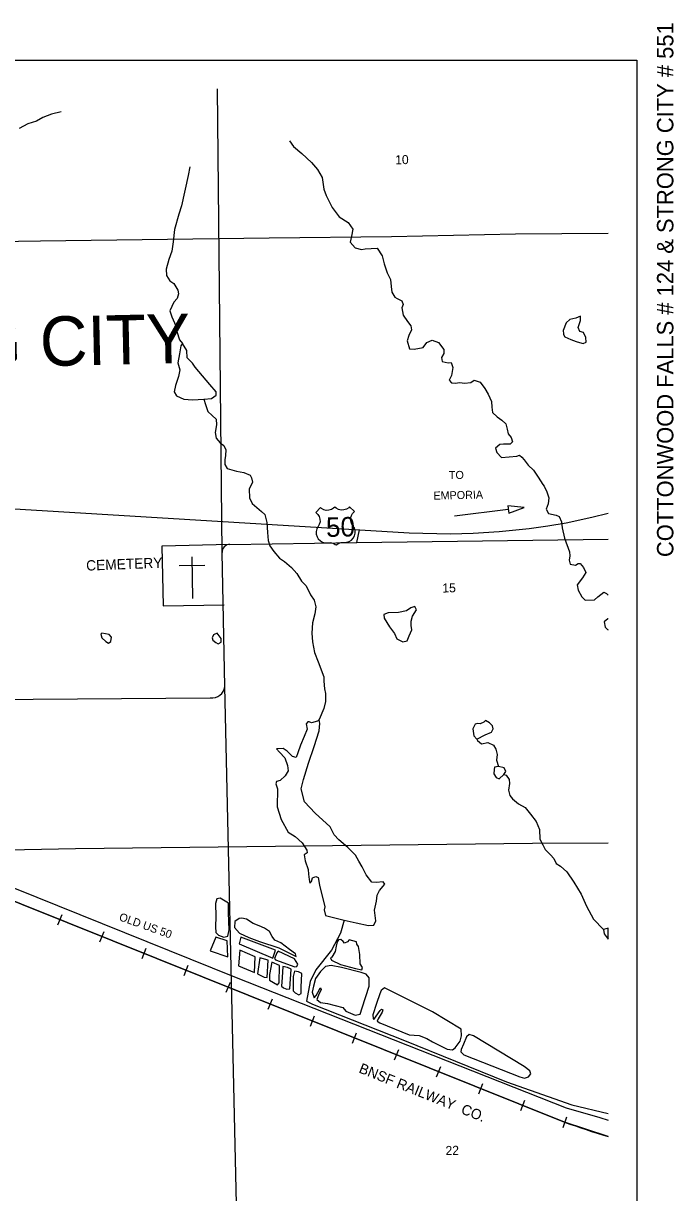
# Model space of a CAD drawing. Extents: x 77.09 to 81.5, y -9.48 to -5.47.
# Drawn here: x 79.956 to 81.032, y -7.408 to -5.475 of the extents above; entities that cross this region are included whole.
import ezdxf

# ---------------------------------------------------------------- set-up
doc = ezdxf.new("R2010")
doc.units = 0
for name, color, linetype in [('PL City Cemetery', 7, 'Continuous'), ('PL City City Name', 7, 'Continuous'), ('PL City Destination', 7, 'Continuous'), ('PL City Lakes', 7, 'Continuous'), ('PL City Local Rd Street Names', 7, 'Continuous'), ('PL City Local Roads', 7, 'Continuous'), ('PL City Map Border', 7, 'Continuous'), ('PL City Railroads', 7, 'Continuous'), ('PL City Section Lines', 7, 'Continuous'), ('PL City Tributaries', 7, 'Continuous'), ('PL City US Highway', 7, 'Continuous'), ('PL City US Shields', 7, 'Continuous')]:
    doc.layers.add(name, color=color, linetype=linetype)

msp = doc.modelspace()

# ---------------------------------------------------------------- linework, layer by layer
at = {"layer": 'PL City Cemetery'}
for p, q in [((80.2349, -6.3564), (80.2362, -6.4257)), ((80.214, -6.3711), (80.2563, -6.3702))]:
    msp.add_line(p, q, dxfattribs=at)
msp.add_lwpolyline([(80.2979, -6.3361), (80.1853, -6.3391), (80.1874, -6.4377), (80.2886, -6.4357)], dxfattribs=at)
at = {"layer": 'PL City Destination'}
msp.add_line((80.7582, -6.2783), (80.6693, -6.2895), dxfattribs=at)
for points in [[(80.7847, -6.275), (80.7575, -6.2721)], [(80.7575, -6.2721), (80.7592, -6.2843)], [(80.7592, -6.2843), (80.7847, -6.275)]]:
    msp.add_lwpolyline(points, dxfattribs=at)
at = {"layer": 'PL City Lakes'}
for points in [[(80.8496, -5.9877), (80.8496, -5.9891), (80.8519, -5.9932), (80.8617, -5.9972), (80.8704, -6.0005), (80.8764, -6.0025), (80.8824, -6.0038), (80.8873, -6.0016), (80.8866, -5.994), (80.8827, -5.9858), (80.8767, -5.9839), (80.8739, -5.9777), (80.878, -5.9659), (80.8779, -5.959), (80.8698, -5.9619), (80.8601, -5.9641), (80.8542, -5.9697), (80.849, -5.9822)], [(80.2197, -6.0041), (80.2165, -6.0076), (80.2145, -6.0208), (80.212, -6.036), (80.2149, -6.0476), (80.2129, -6.0587), (80.2077, -6.0733), (80.2057, -6.0837), (80.2096, -6.0905), (80.2217, -6.0958), (80.2358, -6.097), (80.2548, -6.096), (80.2673, -6.0951), (80.2753, -6.0894), (80.2752, -6.0839), (80.2647, -6.0717), (80.2404, -6.0431), (80.2359, -6.0363), (80.2271, -6.0274), (80.2264, -6.0157)], [(80.5699, -6.4834), (80.5738, -6.4923), (80.5837, -6.497), (80.5913, -6.4955), (80.5944, -6.4872), (80.5986, -6.4774), (80.5979, -6.4699), (80.5978, -6.463), (80.5998, -6.4547), (80.6067, -6.4442), (80.6039, -6.4387), (80.5969, -6.4409), (80.5899, -6.4458), (80.5769, -6.4488), (80.5596, -6.4491), (80.5526, -6.452), (80.5532, -6.4582), (80.5621, -6.4725)], [(80.0862, -6.4829), (80.0846, -6.4843), (80.0863, -6.4905), (80.0924, -6.4966), (80.0968, -6.4993), (80.1011, -6.4965), (80.102, -6.4896), (80.0982, -6.4848)], [(80.2767, -6.4826), (80.2708, -6.4855), (80.2687, -6.4903), (80.2699, -6.4945), (80.2748, -6.4985), (80.2787, -6.5005), (80.2835, -6.4977), (80.2834, -6.4915)], [(80.4869, -6.9573), (80.5065, -6.9618), (80.5272, -6.9663), (80.5359, -6.9655), (80.539, -6.9585), (80.5371, -6.9406), (80.5401, -6.9261), (80.5416, -6.9157), (80.5453, -6.908), (80.5543, -6.8976), (80.5515, -6.8941), (80.5396, -6.895), (80.5326, -6.8945), (80.5231, -6.8822), (80.5164, -6.8692), (80.5114, -6.8596), (80.5058, -6.85), (80.4931, -6.8371), (80.4782, -6.8243), (80.4705, -6.8161), (80.4638, -6.8031), (80.439, -6.7801), (80.4213, -6.7617), (80.4155, -6.7404), (80.4196, -6.7245), (80.4279, -6.6975), (80.4372, -6.6704), (80.4455, -6.6441), (80.4464, -6.6323), (80.4457, -6.6254), (80.4425, -6.6283), (80.4328, -6.6312), (80.4289, -6.6292), (80.4268, -6.6292), (80.4241, -6.6327), (80.4259, -6.6416), (80.4206, -6.6534), (80.4144, -6.668), (80.4102, -6.6805), (80.4076, -6.6881), (80.4016, -6.6869), (80.3928, -6.678), (80.3857, -6.6733), (80.3748, -6.6742), (80.3798, -6.6796), (80.3886, -6.6891), (80.3932, -6.7015), (80.3944, -6.7104), (80.3891, -6.7188), (80.3811, -6.7265), (80.3751, -6.728), (80.3741, -6.7321), (80.3764, -6.7404), (80.3758, -6.7701), (80.3827, -6.7906), (80.3944, -6.8118), (80.4059, -6.8192), (80.4175, -6.8294), (80.4253, -6.8417), (80.4254, -6.8458), (80.4205, -6.8494), (80.4223, -6.859), (80.4274, -6.8734), (80.4281, -6.881), (80.4288, -6.8899), (80.43, -6.8961), (80.4326, -6.8933), (80.4347, -6.8871), (80.4401, -6.8849), (80.4439, -6.8869), (80.4458, -6.8993), (80.455, -6.935), (80.454, -6.9399), (80.4558, -6.9495)], [(80.7063, -6.6578), (80.7203, -6.6507), (80.7305, -6.6464), (80.7331, -6.6408), (80.7325, -6.636), (80.7275, -6.6312), (80.7204, -6.6272), (80.7178, -6.63), (80.7118, -6.6329), (80.7075, -6.6323), (80.7037, -6.633), (80.6995, -6.6407), (80.7013, -6.6524)], [(80.7423, -6.7034), (80.7358, -6.7042), (80.7348, -6.7084), (80.7343, -6.7153), (80.7382, -6.7214), (80.7431, -6.7234), (80.7512, -6.7164), (80.7544, -6.7115), (80.7515, -6.7054)], [(80.2816, -6.9206), (80.2762, -6.922), (80.2741, -6.9297), (80.2745, -6.951), (80.2742, -6.9683), (80.2744, -6.9779), (80.2788, -6.982), (80.2881, -6.9853), (80.2946, -6.9838), (80.2966, -6.9734), (80.2956, -6.9452), (80.2954, -6.9348), (80.2953, -6.9293)], [(80.379, -7.0032), (80.4075, -7.0172), (80.4063, -7.0131), (80.3964, -7.0056), (80.3822, -6.9948), (80.3723, -6.9902), (80.3679, -6.984), (80.3634, -6.9758), (80.3552, -6.9704), (80.3464, -6.9664), (80.3366, -6.9625), (80.3251, -6.9557), (80.3174, -6.9538), (80.3131, -6.9546), (80.3061, -6.9595), (80.3057, -6.9692), (80.3135, -6.9787), (80.3293, -6.986), (80.3468, -6.9926)], [(80.2745, -6.9855), (80.2651, -7.0077), (80.2946, -7.0176), (80.2931, -6.9914)], [(80.3158, -6.9856), (80.3132, -6.9966), (80.369, -7.0199), (80.3731, -7.0067)], [(80.4667, -7.0183), (80.4645, -7.0197), (80.4657, -7.0231), (80.481, -7.0305), (80.5055, -7.037), (80.5159, -7.0396), (80.5174, -7.0354), (80.5136, -7.0293), (80.5128, -7.0141), (80.5104, -7.001), (80.5076, -6.9969), (80.5075, -6.9928), (80.495, -6.9896), (80.4923, -6.9931), (80.4875, -6.9952), (80.4853, -6.9925), (80.4814, -6.9891), (80.4776, -6.9898), (80.4755, -6.9933), (80.4734, -7.0003), (80.472, -7.0093)], [(80.3145, -7.007), (80.3122, -7.0325), (80.3384, -7.0438), (80.3396, -7.0176)], [(80.3775, -7.0087), (80.3754, -7.0115), (80.3717, -7.0205), (80.3734, -7.0226), (80.405, -7.0345), (80.4088, -7.0337), (80.4104, -7.0302), (80.4048, -7.0214)], [(80.3614, -7.0234), (80.3473, -7.0195), (80.3433, -7.0458), (80.3543, -7.0512), (80.3597, -7.0518)], [(80.3675, -7.0268), (80.3634, -7.0469), (80.3631, -7.0565), (80.3767, -7.0639), (80.3794, -7.0611), (80.38, -7.0321)], [(80.3855, -7.0341), (80.3842, -7.0521), (80.3833, -7.0666), (80.3866, -7.0693), (80.3921, -7.0712), (80.3969, -7.0705), (80.3991, -7.038), (80.3931, -7.0354)], [(80.4396, -7.0539), (80.436, -7.0664), (80.434, -7.0761), (80.4374, -7.0857), (80.4406, -7.0815), (80.4458, -7.0718), (80.4474, -7.069), (80.4491, -7.0717), (80.4444, -7.0814), (80.4418, -7.0884), (80.4478, -7.0931), (80.4592, -7.095), (80.4718, -7.0982), (80.4849, -7.1015), (80.4898, -7.1076), (80.5051, -7.1143), (80.5133, -7.1127), (80.5164, -7.1023), (80.5283, -7.0663), (80.528, -7.0525), (80.5231, -7.0464), (80.5149, -7.0437), (80.4827, -7.0353), (80.4653, -7.0321), (80.4561, -7.0336), (80.4475, -7.0421)], [(80.4046, -7.0414), (80.4026, -7.0504), (80.4023, -7.0669), (80.4024, -7.0738), (80.4057, -7.0772), (80.4118, -7.0806), (80.4155, -7.0785), (80.4159, -7.0681), (80.4166, -7.0453), (80.4112, -7.0427)], [(80.6332, -7.1087), (80.5538, -7.0693), (80.5479, -7.0736), (80.5458, -7.0791), (80.5401, -7.0951), (80.5345, -7.1138), (80.5346, -7.12), (80.5362, -7.1213), (80.5463, -7.1067), (80.5484, -7.1046), (80.5506, -7.1052), (80.5496, -7.1094), (80.5433, -7.1205), (80.5417, -7.124), (80.5461, -7.1267), (80.5942, -7.1466), (80.611, -7.1477), (80.6236, -7.153), (80.6329, -7.1584), (80.6575, -7.1704), (80.6662, -7.1717), (80.6705, -7.1682), (80.6785, -7.157), (80.6811, -7.1487), (80.6803, -7.1376)], [(80.6935, -7.1464), (80.6892, -7.1499), (80.684, -7.1624), (80.6803, -7.1708), (80.6799, -7.1749), (80.6848, -7.1796), (80.7772, -7.2161), (80.7854, -7.2187), (80.7918, -7.2165), (80.7956, -7.211), (80.7938, -7.2062), (80.7845, -7.1994), (80.7006, -7.1484)]]:
    msp.add_lwpolyline(points, close=True, dxfattribs=at)
for points in [[(80.9234, -6.9706), (80.916, -6.9724), (80.9167, -6.98), (80.9234, -6.9888)], [(80.9234, -6.9888), (80.9234, -6.9706)]]:
    msp.add_lwpolyline(points, dxfattribs=at)
at = {"layer": 'PL City Local Roads'}
for points in [[(80.5078, -6.333), (80.5125, -6.3122)], [(80.2979, -6.3361), (80.5078, -6.333)], [(80.5078, -6.333), (80.9234, -6.3272)], [(80.2897, -6.5712), (80.285, -6.3497)], [(79.6058, -6.5945), (80.2654, -6.5898)], [(79.3673, -6.5929), (79.4619, -6.6878), (79.5066, -6.7233), (79.5487, -6.7481), (79.685, -6.8015), (80.3053, -7.0509), (80.854, -7.2674), (80.9098, -7.2837), (80.9234, -7.2876)]]:
    msp.add_lwpolyline(points, dxfattribs=at)
for centre, radius, start, end in [((80.2979, -6.3489), 0.0129, 89.7665, 183.6029), ((80.268, -6.568), 0.0219, 263.2111, 351.699)]:
    msp.add_arc(centre, radius, start, end, dxfattribs=at)
at = {"layer": 'PL City Map Border'}
msp.add_lwpolyline([(77.0882, -9.4182), (77.0882, -5.5356), (80.9707, -5.5356), (80.9707, -9.4182), (77.0882, -9.4182)], dxfattribs=at)
at = {"layer": 'PL City Railroads'}
for p, q in [((80.0133, -6.9649), (80.0202, -6.9478)), ((80.083, -6.9928), (80.0898, -6.9757)), ((80.1526, -7.0207), (80.1594, -7.0037)), ((80.2222, -7.0486), (80.229, -7.0316)), ((80.2918, -7.0765), (80.2986, -7.0595)), ((80.3614, -7.1045), (80.3682, -7.0874)), ((80.431, -7.1324), (80.4378, -7.1153)), ((80.5006, -7.1603), (80.5074, -7.1433)), ((80.5702, -7.1882), (80.5771, -7.1712)), ((80.6398, -7.2162), (80.6467, -7.1991)), ((80.7094, -7.2441), (80.7163, -7.227)), ((80.779, -7.272), (80.7859, -7.2549)), ((80.8492, -7.3001), (80.855, -7.2826))]:
    msp.add_line(p, q, dxfattribs=at)
for points in [[(80.9234, -7.3147), (80.8514, -7.291), (78.5314, -6.3604), (78.4668, -6.3383), (78.4006, -6.3219), (78.3332, -6.3114), (78.2651, -6.3069), (78.2323, -6.3068), (77.3143, -6.3204), (77.2568, -6.3292), (77.2004, -6.3439), (77.1458, -6.3643), (77.1355, -6.3689)], [(78.5314, -6.3604), (80.8514, -7.291)]]:
    msp.add_lwpolyline(points, dxfattribs=at)
msp.add_arc((81.2094, -6.3224), 1.0326, 249.7162, 253.9191, dxfattribs=at)
at = {"layer": 'PL City Section Lines'}
for p, q in [((80.285, -6.3497), (80.2774, -5.5829)), ((80.3339, -8.5701), (80.2897, -6.5712))]:
    msp.add_line(p, q, dxfattribs=at)
for points in [[(80.9234, -5.8222), (80.7705, -5.8232), (80.565, -5.8276), (80.3626, -5.8299), (79.9847, -5.8346), (79.5858, -5.8409), (79.2771, -5.8439), (78.7871, -5.8526), (78.5346, -5.8606), (78.1217, -5.8701), (77.7308, -5.8653), (77.5256, -5.8669), (77.3244, -5.8681), (77.1355, -5.8697)], [(78.4627, -6.8779), (79.2271, -6.8545), (80.0427, -6.8385), (80.7984, -6.83), (80.9234, -6.8292)]]:
    msp.add_lwpolyline(points, dxfattribs=at)
at = {"layer": 'PL City Tributaries'}
for points in [[(80.0186, -5.621), (80.003, -5.6247), (79.9884, -5.6305), (79.9782, -5.6362), (79.9636, -5.6406), (79.9491, -5.6484)], [(80.3966, -5.6688), (80.4033, -5.6783), (80.4171, -5.6898), (80.433, -5.7048), (80.4425, -5.7163), (80.4503, -5.7293), (80.4533, -5.7486), (80.4573, -5.7595), (80.4668, -5.7794), (80.4784, -5.7944), (80.4933, -5.8038), (80.501, -5.8147), (80.4991, -5.8265), (80.497, -5.8362), (80.5048, -5.8457), (80.5157, -5.8483), (80.5216, -5.8475), (80.5314, -5.8467), (80.5417, -5.8465), (80.5495, -5.8588), (80.553, -5.8725), (80.5581, -5.8869), (80.5637, -5.8979), (80.5644, -5.9096), (80.5657, -5.9192), (80.5707, -5.9274), (80.5745, -5.9294), (80.5822, -5.9334), (80.5845, -5.9396), (80.5824, -5.9452), (80.5842, -5.9569), (80.5914, -5.9678), (80.597, -5.9746), (80.5982, -5.9815), (80.594, -5.9905), (80.5909, -5.9995), (80.5949, -6.0126), (80.6025, -6.0131), (80.6176, -6.0108), (80.6235, -6.0024), (80.6326, -5.9982), (80.643, -6.0021), (80.6519, -6.0137), (80.652, -6.0206), (80.6478, -6.0269), (80.649, -6.0338), (80.6588, -6.0357), (80.6636, -6.0356), (80.6665, -6.0438), (80.6645, -6.057), (80.6603, -6.0646), (80.6642, -6.0687), (80.6702, -6.0693), (80.6783, -6.0685), (80.6859, -6.0697), (80.6962, -6.0682), (80.7021, -6.0646), (80.7119, -6.0679), (80.7197, -6.0781), (80.7253, -6.0877), (80.7304, -6.1), (80.731, -6.109), (80.7323, -6.118), (80.74, -6.1254), (80.7477, -6.1308), (80.7543, -6.1369), (80.7566, -6.1458), (80.7584, -6.1534), (80.7633, -6.1595), (80.7651, -6.1664), (80.7614, -6.1706), (80.7505, -6.1701), (80.7445, -6.1709), (80.737, -6.1772), (80.7393, -6.1841), (80.747, -6.1922), (80.7725, -6.1904), (80.7768, -6.1883), (80.7807, -6.1917), (80.7846, -6.1964), (80.7879, -6.2005), (80.7912, -6.2053), (80.8, -6.2134), (80.8078, -6.225), (80.8156, -6.2373), (80.8178, -6.24), (80.8223, -6.2489), (80.8252, -6.2592), (80.8243, -6.2689), (80.8212, -6.2779), (80.8251, -6.2848), (80.8376, -6.288), (80.8425, -6.29), (80.8465, -6.2989), (80.8472, -6.3086), (80.8513, -6.3257), (80.8598, -6.3484), (80.8604, -6.3552), (80.8589, -6.3622), (80.8606, -6.369), (80.8694, -6.3703), (80.8742, -6.3674), (80.8775, -6.3674), (80.883, -6.3742), (80.8864, -6.3824), (80.8811, -6.3915), (80.8721, -6.4027), (80.8738, -6.4116), (80.88, -6.4225), (80.8855, -6.428), (80.9007, -6.4277), (80.9066, -6.4228), (80.9162, -6.415), (80.9206, -6.417), (80.9234, -6.4202)], [(80.2318, -5.7121), (80.2288, -5.726), (80.2176, -5.7765), (80.2135, -5.7904), (80.2063, -5.8153), (80.2039, -5.8361), (80.202, -5.8513), (80.1968, -5.8651), (80.1927, -5.8811), (80.1929, -5.8914), (80.1984, -5.9003), (80.205, -5.905), (80.2117, -5.9159), (80.2129, -5.9221), (80.2109, -5.9298), (80.205, -5.9354), (80.1987, -5.95), (80.2016, -5.9596), (80.2083, -5.9746), (80.2101, -5.9843), (80.2147, -5.998), (80.2197, -6.0041)], [(80.2548, -6.096), (80.2576, -6.1049), (80.2611, -6.1166), (80.2688, -6.1227), (80.2749, -6.1288), (80.2755, -6.1384), (80.2736, -6.1509), (80.2754, -6.1605), (80.282, -6.168), (80.288, -6.1727), (80.2909, -6.1796), (80.2905, -6.1892), (80.2895, -6.1961), (80.2896, -6.2037), (80.2935, -6.2106), (80.3088, -6.2151), (80.3208, -6.217), (80.3312, -6.2217), (80.3334, -6.2258), (80.3352, -6.2333), (80.3299, -6.2445), (80.3301, -6.2589), (80.3346, -6.2685), (80.35, -6.2814), (80.3556, -6.2868), (80.359, -6.2999), (80.3598, -6.3164), (80.3611, -6.3295), (80.364, -6.3384), (80.3707, -6.348), (80.3801, -6.3589), (80.3883, -6.3642), (80.3999, -6.3744), (80.4087, -6.3839), (80.4165, -6.3969), (80.4242, -6.4044), (80.431, -6.4194), (80.4371, -6.4283), (80.44, -6.4393), (80.4385, -6.451), (80.4344, -6.4656), (80.4336, -6.4829), (80.4344, -6.4973), (80.4379, -6.5145), (80.4436, -6.5303), (80.4532, -6.555), (80.4534, -6.5619), (80.4541, -6.575), (80.4559, -6.5825), (80.4561, -6.5956), (80.453, -6.6074), (80.4457, -6.6254)], [(80.9234, -6.4587), (80.9229, -6.4591), (80.917, -6.464), (80.9188, -6.4729), (80.9227, -6.477), (80.9234, -6.4774)], [(80.7063, -6.6578), (80.7074, -6.6605), (80.714, -6.666), (80.7243, -6.6637), (80.7341, -6.6677), (80.738, -6.6745), (80.7398, -6.6835), (80.7388, -6.6925), (80.7423, -6.7034)], [(80.7512, -6.7164), (80.755, -6.7177), (80.76, -6.7245), (80.7601, -6.7314), (80.7587, -6.7425), (80.761, -6.7514), (80.7654, -6.7569), (80.7753, -6.765), (80.7863, -6.771), (80.7951, -6.7819), (80.8046, -6.7942), (80.8097, -6.8072), (80.8105, -6.8231), (80.8155, -6.8326), (80.8194, -6.8402), (80.8282, -6.849), (80.8338, -6.8551), (80.8377, -6.8633), (80.8448, -6.868), (80.8553, -6.8775), (80.867, -6.8946), (80.8787, -6.9144), (80.8877, -6.9342), (80.8995, -6.9554), (80.916, -6.9724)], [(80.4869, -6.9573), (80.4807, -6.9788), (80.466, -7.0066), (80.4399, -7.0394), (80.4304, -7.0589), (80.4244, -7.0914), (80.4343, -7.0961), (80.5867, -7.1564), (80.7556, -7.2247), (80.8632, -7.2623), (80.9234, -7.2767)]]:
    msp.add_lwpolyline(points, dxfattribs=at)
at = {"layer": 'PL City US Highway'}
msp.add_lwpolyline([(78.5015, -6.276), (78.5637, -6.275), (78.5894, -6.2746), (78.6289, -6.274), (79.1627, -6.2639), (79.2508, -6.2633), (79.2718, -6.2628), (79.2872, -6.2627), (79.4406, -6.2586), (79.4482, -6.2584), (79.5723, -6.2574), (79.6777, -6.2611), (79.7871, -6.2678), (80.5946, -6.3172), (80.6629, -6.3187), (80.7001, -6.3177), (80.7434, -6.3149), (80.7928, -6.3097), (80.8235, -6.3054), (80.8541, -6.3002), (80.8966, -6.2913), (80.9234, -6.2845)], dxfattribs=at)
at = {"layer": 'PL City US Shields'}
msp.add_lwpolyline([(80.4475, -6.2751), (80.4401, -6.2831), (80.4432, -6.2864), (80.4454, -6.2898), (80.4468, -6.2941), (80.4469, -6.2985), (80.4457, -6.3029), (80.4437, -6.3066), (80.4417, -6.3102), (80.4406, -6.3147), (80.4407, -6.319), (80.442, -6.3236), (80.4441, -6.3269), (80.4475, -6.3301), (80.4511, -6.3323), (80.4553, -6.3333), (80.4643, -6.3331), (80.4685, -6.3342), (80.4722, -6.3362), (80.4735, -6.3369), (80.4778, -6.334), (80.482, -6.3327), (80.4905, -6.3325), (80.4953, -6.3313), (80.4988, -6.3289), (80.5018, -6.3256), (80.504, -6.3221), (80.5051, -6.3175), (80.505, -6.3131), (80.5037, -6.3088), (80.5014, -6.3052), (80.4992, -6.3017), (80.4977, -6.2973), (80.4976, -6.2929), (80.4989, -6.2885), (80.5009, -6.2851), (80.5042, -6.2816), (80.4957, -6.274), (80.4944, -6.2755), (80.4906, -6.2779), (80.4865, -6.2791), (80.4819, -6.2792), (80.4777, -6.2782), (80.4738, -6.276), (80.4715, -6.2745), (80.4695, -6.2761), (80.4657, -6.2785), (80.4617, -6.2797), (80.4572, -6.2798), (80.453, -6.2788), (80.4493, -6.2766)], close=True, dxfattribs=at)

# ---------------------------------------------------------------- texts
at = {"layer": 'PL City Cemetery'}
msp.add_text('CEMETERY', height=0.017, rotation=2.2161, dxfattribs=at).set_placement((80.0604, -6.3795))
at = {"layer": 'PL City City Name'}
msp.add_text('STRONG CITY', height=0.08163, rotation=1.2504, dxfattribs=at).set_placement((79.4872, -6.0523))
at = {"layer": 'PL City Destination'}
for s, rotation, p in [('TO ', 1.3295, (80.6603, -6.2283)), ('EMPORIA', 1.3305, (80.6347, -6.2621))]:
    msp.add_text(s, height=0.0133, rotation=rotation, dxfattribs=at).set_placement(p)
at = {"layer": 'PL City Local Rd Street Names'}
msp.add_text('OLD US 50', height=0.0133, rotation=340.2949, dxfattribs=at).set_placement((80.1134, -6.9571))
at = {"layer": 'PL City Map Border'}
msp.add_text('COTTONWOOD FALLS # 124 & STRONG CITY # 551', height=0.0271, rotation=90, dxfattribs=at).set_placement((81.0314, -6.357))
at = {"layer": 'PL City Railroads'}
msp.add_text('BNSF RAILWAY  CO.', height=0.017, rotation=338.2113, dxfattribs=at).set_placement((80.5099, -7.2087))
at = {"layer": 'PL City Section Lines'}
for s, rotation, p in [('10', 1.3061, (80.5714, -5.7078)), ('15', 1.337, (80.6494, -6.4157)), ('22', 1.2302, (80.6547, -7.3456))]:
    msp.add_text(s, height=0.015, rotation=rotation, dxfattribs=at).set_placement(p)
at = {"layer": 'PL City US Shields'}
msp.add_text('50', height=0.0322, rotation=1.3366, dxfattribs=at).set_placement((80.4572, -6.3238))

doc.saveas('drawing.dxf')
